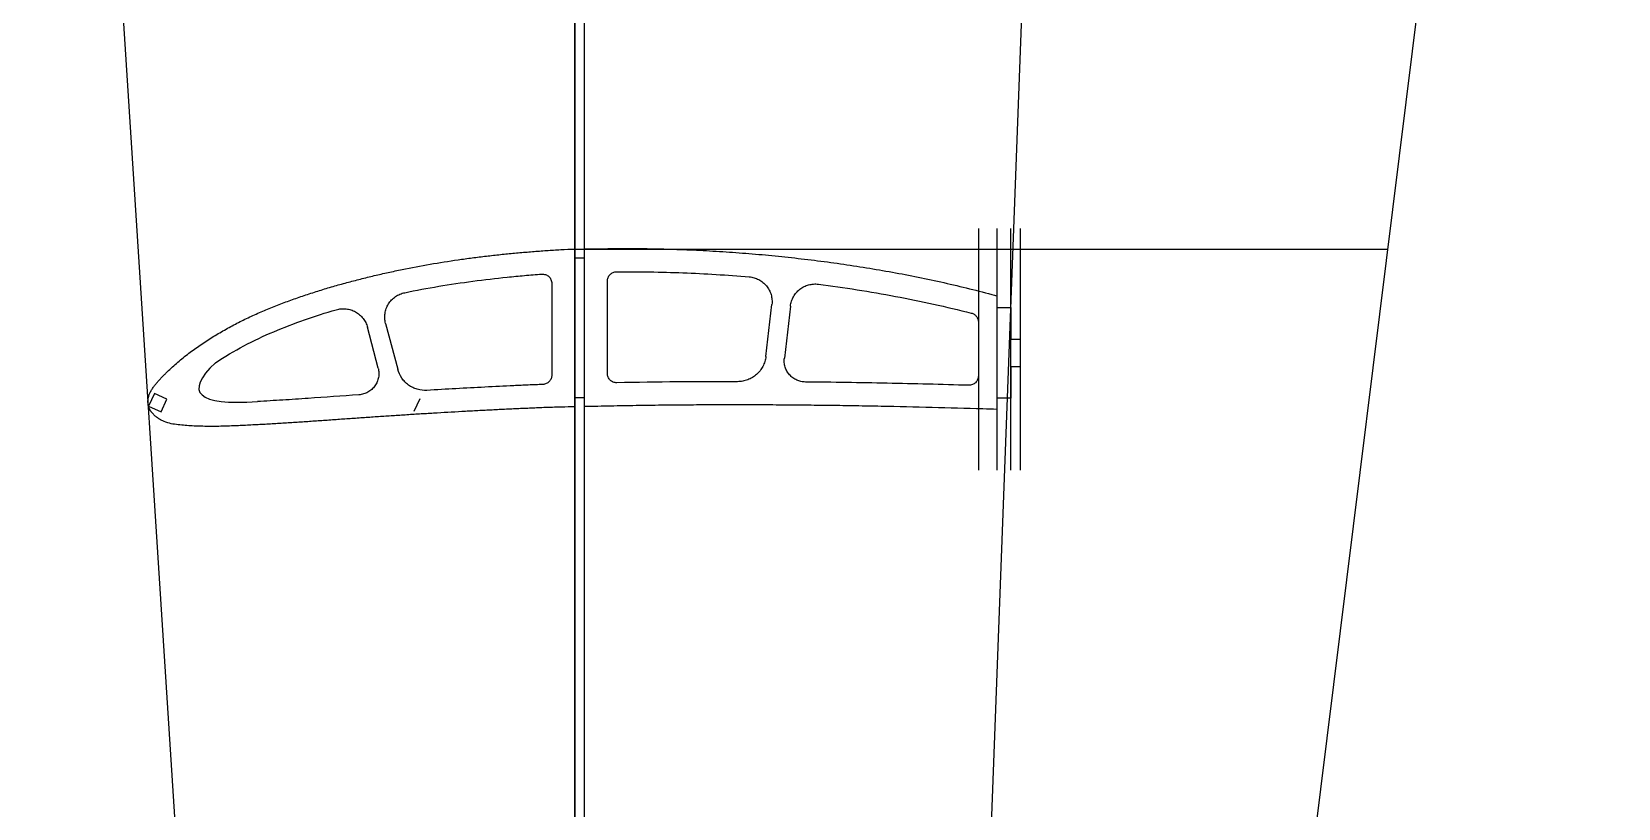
# Model space of a CAD drawing. Header units: millimetres. Extents: x -11497 to 404, y -3854 to 414.
# Drawn here: x -7866.2 to -7524.4, y -2104.5 to -1937.1 of the extents above; entities that cross this region are included whole.
import ezdxf

# ---------------------------------------------------------------- set-up
doc = ezdxf.new("R2010")
doc.units = ezdxf.units.MM
doc.layers.add('11', color=80, linetype='Continuous')
doc.layers.add('7', color=1, linetype='Continuous')
doc.layers.add('剖面线层', color=2, linetype='Continuous', lineweight=25)

msp = doc.modelspace()

# ---------------------------------------------------------------- linework, layer by layer
for p, q in [((-7749.1814, -1985.9238), (-7749.1814, -1983.9394)), ((-7747.1814, -1985.9238), (-7749.1814, -1985.9238)), ((-7747.1814, -1983.9238), (-7747.1814, -1985.9238)), ((-7658.2656, -1994.017), (-7658.2656, -1996.517)), ((-7658.2656, -1996.517), (-7655.2656, -1996.517)), ((-7655.2656, -1996.517), (-7655.2656, -2003.3453)), ((-7655.2656, -2003.3453), (-7653.2656, -2003.3453)), ((-7653.2656, -2003.3453), (-7653.2656, -2009.3453)), ((-7653.2656, -2009.3453), (-7655.2656, -2009.3453)), ((-7655.2656, -2009.3453), (-7655.2656, -2016.088)), ((-7749.1814, -2017.9535), (-7749.1814, -2015.9535)), ((-7749.1814, -2015.9535), (-7747.1814, -2015.9535)), ((-7747.1814, -2015.9535), (-7747.1814, -2017.9129)), ((-7655.2656, -2016.088), (-7658.2656, -2016.088)), ((-7658.2656, -2016.088), (-7658.2656, -2018.4937))]:
    msp.add_line(p, q)
at = {"color": 7, "linetype": 'Continuous', "lineweight": 25}
for p, q in [((-7754.1814, -1991.3408), (-7754.1814, -2011.1303)), ((-7742.1814, -2010.7687), (-7742.1814, -1990.8348)), ((-7708.0455, -2007.1), (-7706.7439, -1995.9058)), ((-7702.7492, -1996.2263), (-7704.0572, -2007.4655)), ((-7662.2656, -1999.6817), (-7662.2656, -2011.311)), ((-7791.5723, -2009.5943), (-7793.8893, -2000.8022)), ((-7789.9701, -1999.9777), (-7787.3694, -2009.8467)), ((-7826.6432, -2008.468), (-7826.6431, -2008.4682)), ((-7839.7982, -2015.0669), (-7841.066, -2017.7858)), ((-7837.0792, -2016.3348), (-7839.7982, -2015.0669)), ((-7838.3471, -2019.0537), (-7837.0792, -2016.3348)), ((-7783.7909, -2018.8632), (-7782.523, -2016.1443)), ((-7841.066, -2017.7858), (-7838.3471, -2019.0537))]:
    msp.add_line(p, q, dxfattribs=at)
for points, knots in [([(-7749.1814, -2017.9535), (-7750.1501, -2017.9746), (-7751.6294, -2018.0061), (-7753.6193, -2018.0542), (-7755.1514, -2018.0982), (-7756.683, -2018.1549), (-7758.2141, -2018.2239), (-7759.7451, -2018.2925), (-7761.7866, -2018.3818), (-7764.3378, -2018.5036), (-7767.3988, -2018.6554), (-7770.4593, -2018.8135), (-7774.5392, -2019.0353), (-7778.618, -2019.2698), (-7782.6957, -2019.5193), (-7785.7535, -2019.7121), (-7788.8108, -2019.9108), (-7791.8676, -2020.1152), (-7794.9239, -2020.3245), (-7797.9799, -2020.5378), (-7801.0355, -2020.7541), (-7804.0911, -2020.9706), (-7807.1468, -2021.1835), (-7810.2031, -2021.3875), (-7813.2601, -2021.5776), (-7815.8086, -2021.7201), (-7817.8477, -2021.8268), (-7819.3772, -2021.9035), (-7820.9069, -2021.9774), (-7822.4367, -2022.0465), (-7823.967, -2022.106), (-7825.4977, -2022.1519), (-7827.0289, -2022.1743), (-7828.5604, -2022.1731), (-7830.0914, -2022.1382), (-7831.6216, -2022.075), (-7833.1493, -2021.9683), (-7834.6743, -2021.8282), (-7836.1924, -2021.6181), (-7837.4233, -2021.2626), (-7838.3462, -2020.8234), (-7838.8925, -2020.4928), (-7839.304, -2020.1911), (-7839.7016, -2019.8712), (-7840.0686, -2019.5158), (-7840.3558, -2019.1741), (-7840.5102, -2018.9716), (-7840.6187, -2018.8144), (-7840.7183, -2018.6514), (-7840.8068, -2018.482), (-7840.8858, -2018.308), (-7840.9648, -2018.1349), (-7841.0342, -2017.9582), (-7841.0801, -2017.7738), (-7841.1157, -2017.5871), (-7841.1422, -2017.3981), (-7841.1607, -2017.2081), (-7841.1759, -2016.9536), (-7841.1808, -2016.6341), (-7841.1457, -2016.3164), (-7841.1112, -2016.0644), (-7841.0731, -2015.8771), (-7841.0243, -2015.6922), (-7840.9502, -2015.4484), (-7840.8389, -2015.1495), (-7840.6769, -2014.8027), (-7840.4373, -2014.352), (-7840.0923, -2013.8147), (-7839.635, -2013.2004), (-7839.1451, -2012.6118), (-7838.6328, -2012.0427), (-7838.1034, -2011.4896), (-7837.5656, -2010.9446), (-7836.8403, -2010.2261), (-7835.9131, -2009.3491), (-7834.7689, -2008.3312), (-7833.5896, -2007.354), (-7832.3827, -2006.4113), (-7830.7397, -2005.1989), (-7828.6299, -2003.7615), (-7826.0284, -2002.1442), (-7823.3623, -2000.6354), (-7820.6391, -1999.2325), (-7817.8642, -1997.9348), (-7815.0465, -1996.733), (-7812.1968, -1995.6097), (-7809.319, -1994.56), (-7806.4183, -1993.5755), (-7803.4972, -1992.6529), (-7800.5585, -1991.7881), (-7797.6051, -1990.9744), (-7794.6387, -1990.2091), (-7791.6603, -1989.4916), (-7788.6708, -1988.8213), (-7784.6712, -1987.9897), (-7779.649, -1987.0625), (-7774.6018, -1986.2802), (-7770.5524, -1985.7345), (-7767.51, -1985.366), (-7764.463, -1985.0353), (-7761.4124, -1984.7382), (-7758.3576, -1984.4869), (-7755.3014, -1984.2509), (-7752.2427, -1984.0462), (-7750.2015, -1983.9617), (-7749.1814, -1983.9394)], [0.252537609, 0.252537609, 0.252537609, 0.252537609, 0.260360124, 0.264485496, 0.268610867, 0.272736239, 0.27686161, 0.280986982, 0.285112353, 0.293363096, 0.301613839, 0.309864582, 0.318115325, 0.334616811, 0.342867554, 0.351118297, 0.35936904, 0.367619783, 0.375870526, 0.384121269, 0.392372012, 0.400622755, 0.408873498, 0.417124241, 0.425374984, 0.433625727, 0.437751098, 0.44187647, 0.446001841, 0.450127213, 0.454252584, 0.458377956, 0.462503327, 0.466628699, 0.47075407, 0.474879442, 0.479004813, 0.483130185, 0.487255556, 0.491380928, 0.493443613, 0.495506299, 0.496537642, 0.497568985, 0.499631671, 0.500663013, 0.501178685, 0.501694356, 0.502210028, 0.502725699, 0.503241371, 0.503757042, 0.504272714, 0.504788385, 0.505304056, 0.505819728, 0.506335399, 0.506851071, 0.507882414, 0.508913756, 0.509429428, 0.509945099, 0.510460771, 0.510976442, 0.512007785, 0.513039128, 0.514070471, 0.516133157, 0.518195842, 0.520258528, 0.522321214, 0.5243839, 0.526446585, 0.528509271, 0.532634642, 0.536760014, 0.540885385, 0.545010757, 0.549136128, 0.557386871, 0.565637614, 0.573888357, 0.5821391, 0.590389843, 0.598640586, 0.606891329, 0.615142072, 0.623392815, 0.631643558, 0.639894301, 0.648145044, 0.656395787, 0.66464653, 0.672897273, 0.681148016, 0.697649502, 0.714150988, 0.722401731, 0.730652474, 0.738903217, 0.74715396, 0.755404703, 0.763655446, 0.771906189, 0.780156932, 0.780156932, 0.780156932, 0.780156932]), ([(-7747.1814, -1983.9238), (-7746.9038, -1983.9212), (-7745.682, -1983.9089), (-7743.5162, -1983.8797), (-7740.6838, -1983.8329), (-7737.851, -1983.8232), (-7735.0183, -1983.8327), (-7731.2416, -1983.8866), (-7727.4659, -1983.9884), (-7723.692, -1984.1424), (-7719.9195, -1984.3278), (-7715.2074, -1984.6238), (-7709.5597, -1985.0739), (-7703.9206, -1985.622), (-7698.2913, -1986.2635), (-7692.6741, -1987.0022), (-7687.0705, -1987.8398), (-7679.6221, -1989.1003), (-7670.3616, -1990.9551), (-7662.6512, -1992.8406), (-7658.6342, -1993.9174), (-7658.2656, -1994.017)], [0.487546925, 0.487546925, 0.487546925, 0.487546925, 0.492140286, 0.507765286, 0.523390286, 0.539015286, 0.554640286, 0.570265286, 0.601515286, 0.617140286, 0.632765286, 0.664015286, 0.695265286, 0.726515286, 0.757765286, 0.789015286, 0.820265286, 0.851515286, 0.914015286, 0.976515286, 0.982833218, 0.982833218, 0.982833218, 0.982833218]), ([(-7785.8585, -1993.3457), (-7780.9834, -1992.3395), (-7776.083, -1991.5213), (-7768.6999, -1990.5347), (-7766.2332, -1990.248), (-7762.5263, -1989.869), (-7761.2895, -1989.7518), (-7758.8128, -1989.5397), (-7757.5734, -1989.4411), (-7756.3335, -1989.3466)], [0, 0, 0, 0, 0.5, 0.5, 0.75, 0.75, 0.875, 0.875, 1, 1, 1, 1]), ([(-7756.3335, -1989.3466), (-7756.1954, -1989.336), (-7756.0586, -1989.3399), (-7755.7876, -1989.3751), (-7755.6519, -1989.4072), (-7755.3929, -1989.4976), (-7755.2693, -1989.5556), (-7755.0337, -1989.697), (-7754.9225, -1989.7806), (-7754.6219, -1990.0591), (-7754.4587, -1990.2885), (-7754.2943, -1990.6643), (-7754.2517, -1990.7973), (-7754.1956, -1991.0659), (-7754.1814, -1991.2023), (-7754.1814, -1991.3408)], [0, 0, 0, 0, 0.125, 0.125, 0.25, 0.25, 0.375, 0.375, 0.5, 0.5, 0.75, 0.75, 0.875, 0.875, 1, 1, 1, 1]), ([(-7742.1814, -1990.8348), (-7742.1814, -1990.7035), (-7742.1686, -1990.5743), (-7742.1183, -1990.3201), (-7742.0803, -1990.1938), (-7741.981, -1989.9526), (-7741.9202, -1989.8382), (-7741.7767, -1989.6217), (-7741.6931, -1989.519), (-7741.419, -1989.2425), (-7741.198, -1989.0932), (-7740.7208, -1988.8916), (-7740.4601, -1988.837), (-7740.1974, -1988.8349)], [0, 0, 0, 0, 0.125, 0.125, 0.25, 0.25, 0.375, 0.375, 0.5, 0.5, 0.75, 0.75, 1, 1, 1, 1]), ([(-7740.1974, -1988.8349), (-7735.4294, -1988.7968), (-7730.6655, -1988.8733), (-7721.1455, -1989.2426), (-7716.3893, -1989.5344), (-7711.6369, -1989.9304)], [0, 0, 0, 0, 0.5, 0.5, 1, 1, 1, 1]), ([(-7711.6363, -1989.9305), (-7711.2753, -1989.9605), (-7710.9235, -1990.0262), (-7710.409, -1990.1759), (-7710.2397, -1990.2345), (-7709.9057, -1990.3691), (-7709.7408, -1990.4455), (-7709.264, -1990.696), (-7708.9661, -1990.8928), (-7708.4099, -1991.3458), (-7708.1517, -1991.6034), (-7707.6986, -1992.1562), (-7707.5003, -1992.4538), (-7707.1622, -1993.093), (-7707.0271, -1993.4261), (-7706.8759, -1993.94), (-7706.8339, -1994.114), (-7706.7674, -1994.4674), (-7706.7427, -1994.6475), (-7706.6967, -1995.186), (-7706.7019, -1995.5454), (-7706.7438, -1995.9052)], [0, 0, 0, 0, 0.125, 0.125, 0.1875, 0.1875, 0.25, 0.25, 0.375, 0.375, 0.5, 0.5, 0.625, 0.625, 0.75, 0.75, 0.8125, 0.8125, 0.875, 0.875, 1, 1, 1, 1]), ([(-7702.7491, -1996.2258), (-7702.7077, -1995.8703), (-7702.6318, -1995.5249), (-7702.4684, -1995.0212), (-7702.4056, -1994.8558), (-7702.2629, -1994.5299), (-7702.1828, -1994.3691), (-7701.9218, -1993.905), (-7701.7193, -1993.616), (-7701.2578, -1993.0786), (-7700.9968, -1992.8297), (-7700.4398, -1992.395), (-7700.1415, -1992.2058), (-7699.504, -1991.8857), (-7699.1711, -1991.7583), (-7698.4905, -1991.5718), (-7698.1381, -1991.5115), (-7697.4266, -1991.4619), (-7697.0712, -1991.4724), (-7696.7163, -1991.5184)], [0, 0, 0, 0, 0.125, 0.125, 0.1875, 0.1875, 0.25, 0.25, 0.375, 0.375, 0.5, 0.5, 0.625, 0.625, 0.75, 0.75, 0.875, 0.875, 1, 1, 1, 1]), ([(-7696.7156, -1991.5185), (-7691.1394, -1992.2417), (-7685.6022, -1993.1076), (-7674.6196, -1995.1739), (-7669.1744, -1996.3749), (-7663.7749, -1997.7432)], [0, 0, 0, 0, 0.5, 0.5, 1, 1, 1, 1]), ([(-7789.9702, -1999.9769), (-7790.0638, -1999.622), (-7790.1197, -1999.2636), (-7790.1494, -1998.7213), (-7790.1502, -1998.5397), (-7790.1331, -1998.1748), (-7790.1151, -1997.9916), (-7790.0341, -1997.4521), (-7789.9446, -1997.1015), (-7789.7568, -1996.5891), (-7789.6847, -1996.4196), (-7789.5248, -1996.0914), (-7789.437, -1995.9325), (-7789.1509, -1995.4708), (-7788.9297, -1995.1828), (-7788.4255, -1994.6497), (-7788.1506, -1994.4133), (-7787.5571, -1993.9981), (-7787.2348, -1993.8181), (-7786.5655, -1993.5296), (-7786.2185, -1993.42), (-7785.859, -1993.3458)], [0, 0, 0, 0, 0.125, 0.125, 0.1875, 0.1875, 0.25, 0.25, 0.375, 0.375, 0.4375, 0.4375, 0.5, 0.5, 0.625, 0.625, 0.75, 0.75, 0.875, 0.875, 1, 1, 1, 1]), ([(-7826.6431, -2008.4682), (-7824.6443, -2007.1272), (-7822.5919, -2005.9078), (-7818.394, -2003.68), (-7816.2466, -2002.6757), (-7811.8785, -2000.8333), (-7809.6606, -1999.9888), (-7805.1725, -1998.4185), (-7802.902, -1997.6929), (-7800.6094, -1997.0176)], [0, 0, 0, 0, 0.25, 0.25, 0.5, 0.5, 0.75, 0.75, 1, 1, 1, 1]), ([(-7800.6083, -1997.0173), (-7800.2615, -1996.9151), (-7799.9105, -1996.8493), (-7799.3777, -1996.8028), (-7799.1991, -1996.7961), (-7798.8397, -1996.8007), (-7798.6587, -1996.8121), (-7798.1245, -1996.8727), (-7797.7762, -1996.948), (-7797.095, -1997.1678), (-7796.7615, -1997.3137), (-7796.1397, -1997.6635), (-7795.8474, -1997.8683), (-7795.3013, -1998.3395), (-7795.0545, -1998.6004), (-7794.7272, -1999.0231), (-7794.625, -1999.1695), (-7794.4347, -1999.4737), (-7794.3463, -1999.6321), (-7794.1075, -2000.116), (-7793.9816, -2000.452), (-7793.8895, -2000.8015)], [0, 0, 0, 0, 0.125, 0.125, 0.1875, 0.1875, 0.25, 0.25, 0.375, 0.375, 0.5, 0.5, 0.625, 0.625, 0.75, 0.75, 0.8125, 0.8125, 0.875, 0.875, 1, 1, 1, 1]), ([(-7663.7749, -1997.7432), (-7663.5593, -1997.7979), (-7663.3584, -1997.886), (-7662.9862, -1998.1289), (-7662.8244, -1998.2778), (-7662.5515, -1998.628), (-7662.4465, -1998.8217), (-7662.3022, -1999.2411), (-7662.2656, -1999.4592), (-7662.2656, -1999.6817)], [0, 0, 0, 0, 0.25, 0.25, 0.5, 0.5, 0.75, 0.75, 1, 1, 1, 1]), ([(-7791.5722, -2009.5947), (-7791.4853, -2009.9245), (-7791.4362, -2010.2576), (-7791.4108, -2010.9303), (-7791.4357, -2011.2735), (-7791.5581, -2011.9361), (-7791.6548, -2012.2584), (-7791.9212, -2012.8845), (-7792.0874, -2013.1794), (-7792.4794, -2013.7262), (-7792.7092, -2013.9819), (-7793.2124, -2014.4311), (-7793.4862, -2014.6264), (-7793.9307, -2014.8747), (-7794.0842, -2014.9496), (-7794.3952, -2015.0808), (-7794.5535, -2015.1375), (-7795.0368, -2015.2816), (-7795.3728, -2015.3431), (-7795.713, -2015.3667)], [0, 0, 0, 0, 0.125, 0.125, 0.25, 0.25, 0.375, 0.375, 0.5, 0.5, 0.625, 0.625, 0.75, 0.75, 0.8125, 0.8125, 0.875, 0.875, 1, 1, 1, 1]), ([(-7781.0608, -2014.4091), (-7781.7693, -2014.4522), (-7782.4661, -2014.3744), (-7783.4874, -2014.0777), (-7783.8145, -2013.9509), (-7784.4432, -2013.6437), (-7784.7458, -2013.4626), (-7785.3197, -2013.0473), (-7785.5849, -2012.8178), (-7786.0734, -2012.3168), (-7786.2978, -2012.0436), (-7786.8976, -2011.1681), (-7787.1885, -2010.5334), (-7787.3693, -2009.8471)], [0, 0, 0, 0, 0.25, 0.25, 0.375, 0.375, 0.5, 0.5, 0.625, 0.625, 0.75, 0.75, 1, 1, 1, 1]), ([(-7708.0456, -2007.1004), (-7708.089, -2007.4735), (-7708.1656, -2007.8369), (-7708.3828, -2008.5449), (-7708.5245, -2008.892), (-7708.8698, -2009.5557), (-7709.0703, -2009.8675), (-7709.4116, -2010.3062), (-7709.5322, -2010.4476), (-7709.7873, -2010.7203), (-7709.9223, -2010.8519), (-7710.3399, -2011.2236), (-7710.6379, -2011.4437), (-7711.2722, -2011.8291), (-7711.612, -2011.9953), (-7712.307, -2012.2597), (-7712.6635, -2012.3595), (-7713.3949, -2012.4944), (-7713.771, -2012.529), (-7714.1466, -2012.5288)], [0, 0, 0, 0, 0.125, 0.125, 0.25, 0.25, 0.375, 0.375, 0.4375, 0.4375, 0.5, 0.5, 0.625, 0.625, 0.75, 0.75, 0.875, 0.875, 1, 1, 1, 1]), ([(-7699.5223, -2012.607), (-7699.8474, -2012.6038), (-7700.1664, -2012.5666), (-7700.7925, -2012.4271), (-7701.1031, -2012.3229), (-7701.6882, -2012.0552), (-7701.9642, -2011.8922), (-7702.3533, -2011.6038), (-7702.4791, -2011.4998), (-7702.7165, -2011.2816), (-7702.9412, -2011.0522), (-7703.1407, -2010.801), (-7703.3275, -2010.5386), (-7703.4149, -2010.401), (-7703.6531, -2009.9785), (-7703.7804, -2009.6842), (-7703.9729, -2009.0709), (-7704.0377, -2008.7495), (-7704.098, -2008.1101), (-7704.0949, -2007.7888), (-7704.0573, -2007.4659)], [0, 0, 0, 0, 0.125, 0.125, 0.25, 0.25, 0.375, 0.375, 0.4375, 0.4375, 0.5, 0.5625, 0.5625, 0.625, 0.625, 0.75, 0.75, 0.875, 0.875, 1, 1, 1, 1]), ([(-7756.1074, -2013.1294), (-7757.1478, -2013.168), (-7758.1878, -2013.2165), (-7760.2679, -2013.3095), (-7761.308, -2013.3544), (-7764.4279, -2013.4992), (-7766.5075, -2013.6026), (-7772.7458, -2013.9225), (-7776.9036, -2014.1563), (-7781.0605, -2014.4091)], [0, 0, 0, 0, 0.125, 0.125, 0.25, 0.25, 0.5, 0.5, 1, 1, 1, 1]), ([(-7754.1814, -2011.1303), (-7754.1814, -2011.2593), (-7754.1937, -2011.3861), (-7754.2421, -2011.6358), (-7754.2787, -2011.7598), (-7754.3745, -2011.9974), (-7754.4331, -2012.1102), (-7754.5715, -2012.3242), (-7754.6523, -2012.4261), (-7754.8291, -2012.6098), (-7754.9256, -2012.6926), (-7755.1349, -2012.8399), (-7755.2475, -2012.9039), (-7755.5957, -2013.06), (-7755.8497, -2013.1199), (-7756.1074, -2013.1294)], [0, 0, 0, 0, 0.125, 0.125, 0.25, 0.25, 0.375, 0.375, 0.5, 0.5, 0.625, 0.625, 0.75, 0.75, 1, 1, 1, 1]), ([(-7740.1423, -2012.7688), (-7740.276, -2012.7714), (-7740.4077, -2012.7607), (-7740.6673, -2012.7137), (-7740.7965, -2012.6768), (-7741.043, -2012.5789), (-7741.16, -2012.5183), (-7741.382, -2012.3741), (-7741.4871, -2012.2898), (-7741.7698, -2012.0126), (-7741.9224, -2011.7878), (-7742.127, -2011.3018), (-7742.1814, -2011.0361), (-7742.1814, -2010.7687)], [0, 0, 0, 0, 0.125, 0.125, 0.25, 0.25, 0.375, 0.375, 0.5, 0.5, 0.75, 0.75, 1, 1, 1, 1]), ([(-7664.3232, -2013.3091), (-7670.1879, -2013.14), (-7676.0532, -2012.9921), (-7687.7859, -2012.7556), (-7693.6531, -2012.6654), (-7699.5214, -2012.6071)], [0, 0, 0, 0, 0.5, 0.5, 1, 1, 1, 1]), ([(-7662.2656, -2011.311), (-7662.2656, -2011.4455), (-7662.279, -2011.5777), (-7662.3316, -2011.8376), (-7662.3715, -2011.9668), (-7662.4753, -2012.2123), (-7662.5389, -2012.3287), (-7662.6891, -2012.5485), (-7662.7763, -2012.6521), (-7663.0618, -2012.9294), (-7663.2917, -2013.0771), (-7663.6623, -2013.2215), (-7663.7921, -2013.2577), (-7664.0557, -2013.3034), (-7664.1888, -2013.313), (-7664.3232, -2013.3091)], [0, 0, 0, 0, 0.125, 0.125, 0.25, 0.25, 0.375, 0.375, 0.5, 0.5, 0.75, 0.75, 0.875, 0.875, 1, 1, 1, 1]), ([(-7795.7114, -2015.3666), (-7799.3592, -2015.6194), (-7803.0063, -2015.8838), (-7808.4782, -2016.2611), (-7810.3025, -2016.3828), (-7813.9521, -2016.6084), (-7815.7776, -2016.7109), (-7817.6036, -2016.8057)], [0, 0, 0, 0, 0.5, 0.5, 0.75, 0.75, 1, 1, 1, 1]), ([(-7658.2656, -2018.4937), (-7659.2657, -2018.4627), (-7663.9227, -2018.3205), (-7672.2372, -2018.0869), (-7681.3811, -2017.8802), (-7688.6964, -2017.7491), (-7694.1829, -2017.6679), (-7699.6692, -2017.6035), (-7705.1554, -2017.5595), (-7710.6412, -2017.5327), (-7716.1266, -2017.5267), (-7721.6115, -2017.5415), (-7727.0957, -2017.5806), (-7731.6651, -2017.6319), (-7735.3202, -2017.6846), (-7738.0612, -2017.7319), (-7740.3452, -2017.7737), (-7742.1721, -2017.8137), (-7743.999, -2017.8501), (-7745.6686, -2017.884), (-7746.8817, -2017.9071), (-7747.1814, -2017.9129)], [0.008066346, 0.008066346, 0.008066346, 0.008066346, 0.016133157, 0.045630185, 0.075127213, 0.089875727, 0.104624241, 0.119372755, 0.134121269, 0.148869783, 0.163618297, 0.178366811, 0.193115325, 0.207863839, 0.215238096, 0.222612353, 0.22998661, 0.233673739, 0.237360867, 0.244735124, 0.247154808, 0.247154808, 0.247154808, 0.247154808])]:
    msp.add_open_spline(points, degree=3, knots=knots, dxfattribs=at)
for points in [[(-7826.6432, -2008.468), (-7833.4968, -2014.9251), (-7830.4849, -2017.7045), (-7817.6073, -2016.8059)], [(-7714.1471, -2012.5288), (-7722.813, -2012.5238), (-7731.4781, -2012.5996), (-7740.1423, -2012.7688)], [(-7817.6036, -2016.8057), (-7817.6049, -2016.8058), (-7817.6061, -2016.8058), (-7817.6073, -2016.8059)]]:
    msp.add_open_spline(points, degree=3, dxfattribs=at)
at = {"layer": '11'}
msp.add_line((-7644.8681, -1719.3941), (-7666.2361, -2285.6276), dxfattribs=at)
at = {"layer": '7'}
for p, q in [((-7749.1814, -1583.3289), (-7749.1814, -2290.8719)), ((-7747.1814, -1583.3613), (-7747.1814, -2290.8719)), ((-7662.2656, -1979.5421), (-7662.2656, -2031.5914)), ((-7658.2656, -1979.5421), (-7658.2656, -2031.5914)), ((-7655.2656, -2031.5914), (-7655.2656, -1979.5421)), ((-7653.2656, -1979.5421), (-7653.2656, -2031.5914))]:
    msp.add_line(p, q, dxfattribs=at)
at = {"layer": '剖面线层'}
for p, q in [((-7605.0679, -2233.9394), (-7524.388, -1583.9394)), ((-7825.346, -2262.3702), (-7866.2181, -1626.4508)), ((-7749.1814, -2233.9394), (-7749.1814, -1708.9394)), ((-7749.1814, -1983.9394), (-7574.0357, -1983.9394))]:
    msp.add_line(p, q, dxfattribs=at)

doc.saveas('drawing.dxf')
